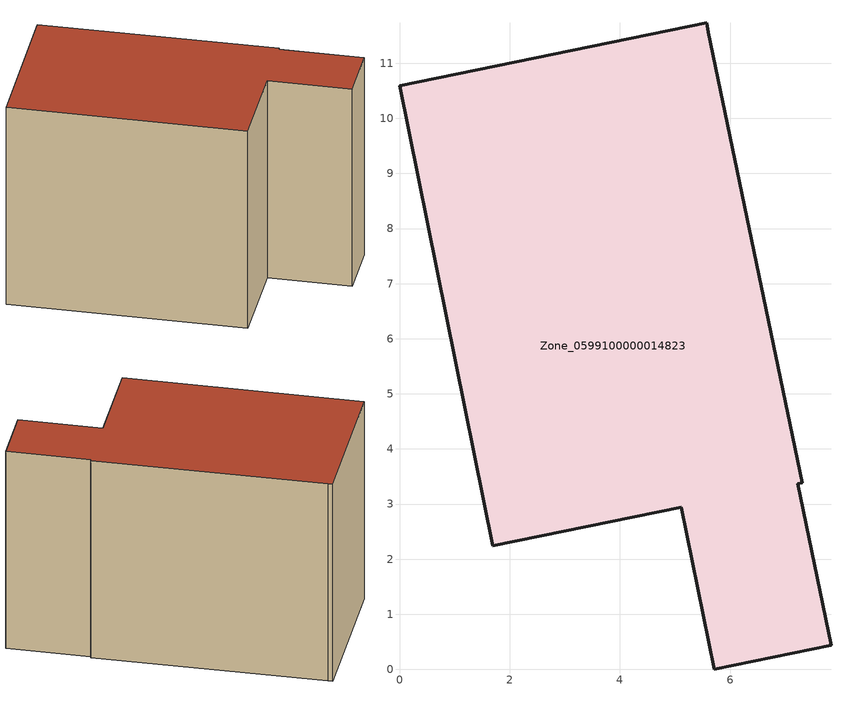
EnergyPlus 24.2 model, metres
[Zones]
Zone_0599100000014823
 floor ground (C_G): 7.23,3.37 7.83,0.44 5.71,0 5.11,2.94 1.69,2.24 0,10.59 5.58,11.74 5.61,11.56 7.31,3.39 z0
 wall outside (C_F): 5.58,11.74 0,10.59 1.69,2.24 5.11,2.94 5.71,0 7.83,0.44 7.23,3.37 7.31,3.39 5.61,11.56 5.58,11.74 z0:7.92
 roof outside (C_R): 5.61,11.56 5.58,11.74 0,10.59 1.69,2.24 5.11,2.94 5.71,0 7.83,0.44 7.23,3.37 7.31,3.39 z7.92
[BUILDING]
Pand.0599100000014823: North Axis=0; Terrain=City; Loads Convergence Tolerance Value=0.04; Temperature Convergence Tolerance Value=0.4; Solar Distribution=FullExterior; Maximum Number of Warmup Days=25; Minimum Number of Warmup Days=1
[Site:Location]
Rotterdam.The.Hague.AP_ZH_NLD Design_Conditions: Latitude=51.96; Longitude=4.45; Time Zone=1; Elevation=-4.5
[SITE:GROUNDTEMPERATURE:BUILDINGSURFACE]
18, 18, 18, 18, 18, 18, 18, 18, 18, 18, 18, 18
[MATERIAL] Thermal Absorptance=0.9; Solar Absorptance=0.7; Visible Absorptance=0.7
Name | Roughness | Thickness | Conductivity | Density | Specific Heat
G.TC.1975-1991 | MediumSmooth | 0.15 | 0.288461 | 540 | 1210
F.TC.1975-1991 | Rough | 0.3 | 0.230769 | 1920 | 840
R.TC.1975-1991 | MediumRough | 0.2 | 0.153846 | 1500 | 1000
[CONSTRUCTION]
C_G: G.TC.1975-1991
C_F: F.TC.1975-1991
C_R: R.TC.1975-1991
[ZONE]
Zone_0599100000014823: Type=1; Multiplier=1; Ceiling Height=Autocalculate; Volume=Autocalculate; Floor Area=autocalculate; Part of Total Floor Area=Yes
[ZONEINFILTRATION:DESIGNFLOWRATE]
Infil_Zone_0599100000014823: Zone or ZoneList or Space or SpaceList=Zone_0599100000014823; Schedule=AlwaysOn; Design Flow Rate Calculation Method=Flow/Area; Flow Rate per Floor Area=0.003; Constant Term Coefficient=1; Temperature Term Coefficient=0; Velocity Term Coefficient=0; Velocity Squared Term Coefficient=0
[HVACTEMPLATE:ZONE:IDEALLOADSAIRSYSTEM]
Zone_0599100000014823: Maximum Heating Supply Air Temperature=50; Minimum Cooling Supply Air Temperature=13; Maximum Heating Supply Air Humidity Ratio=0.0156; Minimum Cooling Supply Air Humidity Ratio=0.0077; Heating Limit=NoLimit; Cooling Limit=NoLimit; Dehumidification Control Type=ConstantSensibleHeatRatio; Cooling Sensible Heat Ratio=0.7; Dehumidification Setpoint=60; Humidification Control Type=None; Humidification Setpoint=30; Outdoor Air Method=None; Outdoor Air Flow Rate per Person=0.00944; Outdoor Air Flow Rate per Zone Floor Area=0; Outdoor Air Flow Rate per Zone=0; Demand Controlled Ventilation Type=None; Outdoor Air Economizer Type=NoEconomizer; Heat Recovery Type=None; Sensible Heat Recovery Effectiveness=0.7; Latent Heat Recovery Effectiveness=0.65
[ZONECONTROL:THERMOSTAT]
ThermostatControl_Zone_0599100000014823: Zone or ZoneList=Zone_0599100000014823; Control Type Schedule=DualSetpointControlType; Control 1=Thermostat_Zone_0599100000014823; Temperature Difference Between Cutout And Setpoint=0
[THERMOSTATSETPOINT:DUALSETPOINT]
Thermostat_Zone_0599100000014823: Heating Setpoint Temperature Schedule=HeatingSetpoint_Zone_0599100000014823; Cooling Setpoint Temperature Schedule=CoolingSetpoint_Zone_0599100000014823
[SCHEDULE:COMPACT]
HeatingSetpoint_Zone_0599100000014823: Through: 12/31, For: AllDays, Until: 24:00, 21
CoolingSetpoint_Zone_0599100000014823: Through: 12/31, For: AllDays, Until: 24:00, 24
DualSetpointControlType: Through: 12/31, For: AllDays, Until: 24:00, 4
AlwaysOn: Through: 12/31, For: AllDays, Until: 24:00, 1
